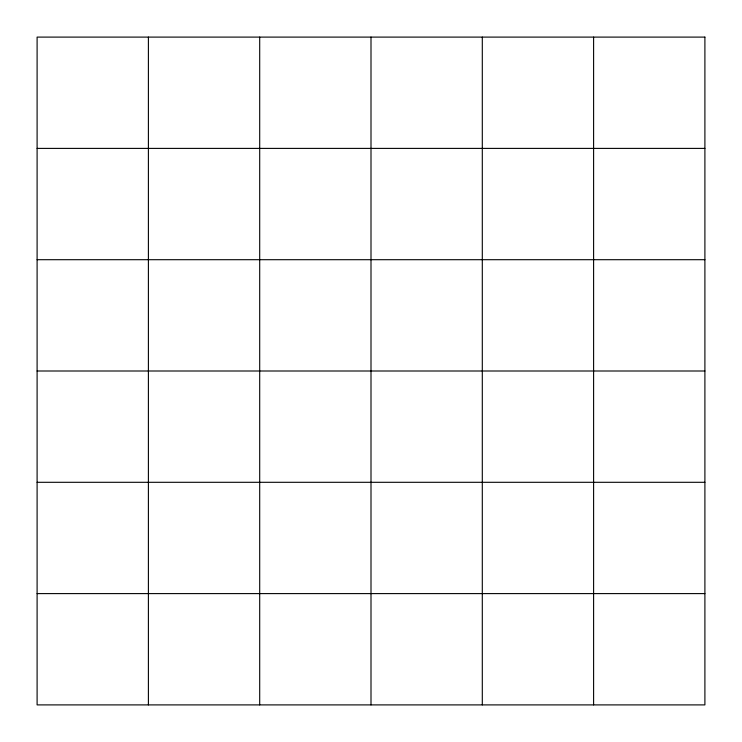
<?xml version="1.0" encoding="UTF-8"?>
<svg xmlns="http://www.w3.org/2000/svg" width="742" height="742" viewBox="0 0 742 742"><rect width="100%" height="100%" fill="white"/><g stroke="black" fill="none" stroke-linecap="round" stroke-linejoin="round"><path stroke-width="1.11" d="M37.1 148.4L704.9 148.4M37.1 259.7L704.9 259.7M37.1 371L704.9 371M37.1 482.3L704.9 482.3M37.1 593.6L704.9 593.6M593.6 37.1L593.6 704.9M482.3 37.1L482.3 704.9M371 37.1L371 704.9M259.7 37.1L259.7 704.9M148.4 37.1L148.4 704.9M704.9 37.1L37.1 37.1L37.1 704.9L704.9 704.9L704.9 37.1"/></g></svg>
